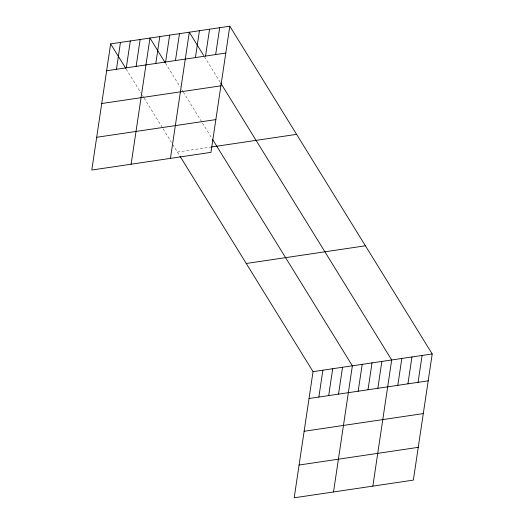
<?xml version="1.0" encoding="UTF-8"?>
<svg xmlns="http://www.w3.org/2000/svg" width="524" height="524" viewBox="0 0 524 524"><rect width="100%" height="100%" fill="white"/><g stroke="black" fill="none" stroke-linecap="round" stroke-linejoin="round"><path stroke-width="0.39" stroke-dasharray="2.62 1.97" d="M177.439 152.045L210.714 147.106M204.406 56.677L220.303 82.432M165.473 63.155L180.184 86.977M181.776 89.552L182.968 91.484M183.367 92.126L201.655 121.745M202.447 123.029L211.991 138.48M126.153 68.991L140.858 92.813M142.449 95.388L143.642 97.32M144.041 97.962L162.329 127.581M163.121 128.865L171.472 142.384M172.665 144.316L179.522 155.418"/><path stroke-width="0.79" d="M110.643 43.885L91.792 170.045L210.956 152.36L229.813 26.2L110.643 43.885L125.753 68.349M116.459 69.292L120.474 42.424M126.291 67.832L130.306 40.964M136.122 66.378L140.137 39.51M131.118 164.208L149.969 38.049L165.08 62.513M155.785 63.456L159.8 36.588M165.617 61.996L169.632 35.128M175.448 60.542L179.463 33.674M170.444 158.372L189.295 32.213L203.607 55.387M195.413 57.575L199.428 30.706M205.539 56.075L209.554 29.206M215.665 54.568L219.68 27.7M179.942 156.093L313.044 371.64L294.187 497.8L413.357 480.115L432.208 353.955L229.813 26.2M318.861 397.048L322.876 370.18M328.692 395.587L332.707 368.719M338.524 394.133L342.539 367.265M333.513 491.964L352.37 365.804L212.39 139.129M358.18 391.212L362.202 364.344M368.012 389.751L372.027 362.883M377.843 388.297L381.858 361.429M372.839 486.128L391.69 359.968L220.702 83.074M397.808 385.33L401.823 358.462M407.934 383.83L411.949 356.962M418.067 382.324L422.082 355.455M106.627 70.753L225.798 53.068M101.735 103.516L220.899 85.831M96.691 137.281L215.855 119.596M211.467 146.995L296.604 134.36M246.254 263.48L365.418 245.795M313.044 371.64L432.208 353.955M309.029 398.509L428.193 380.824M304.13 431.272L423.294 413.587M299.086 465.03L418.25 447.345"/></g></svg>
